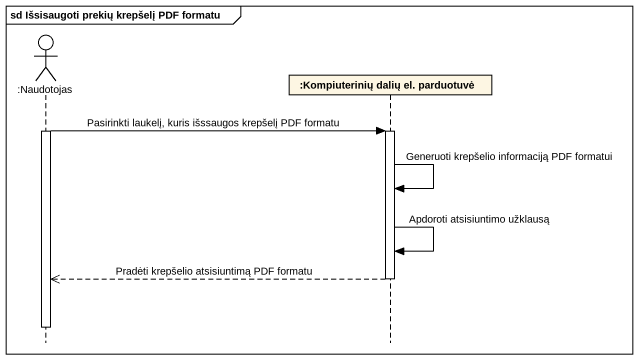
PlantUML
@startuml
mainframe sd Išsisaugoti prekių krepšelį PDF formatu
hide footbox
actor ":Naudotojas" as Naudotojas
participant ":Kompiuterinių dalių el. parduotuvė" as Kompiuterinių_dalių_el

activate Naudotojas
Naudotojas -> Kompiuterinių_dalių_el : Pasirinkti laukelį, kuris išssaugos krepšelį PDF formatu
activate Kompiuterinių_dalių_el
Kompiuterinių_dalių_el -> Kompiuterinių_dalių_el : Generuoti krepšelio informaciją PDF formatui
Kompiuterinių_dalių_el -> Kompiuterinių_dalių_el : Apdoroti atsisiuntimo užklausą
Kompiuterinių_dalių_el -->> Naudotojas : Pradėti krepšelio atsisiuntimą PDF formatu
deactivate Kompiuterinių_dalių_el
deactivate Naudotojas
@enduml
